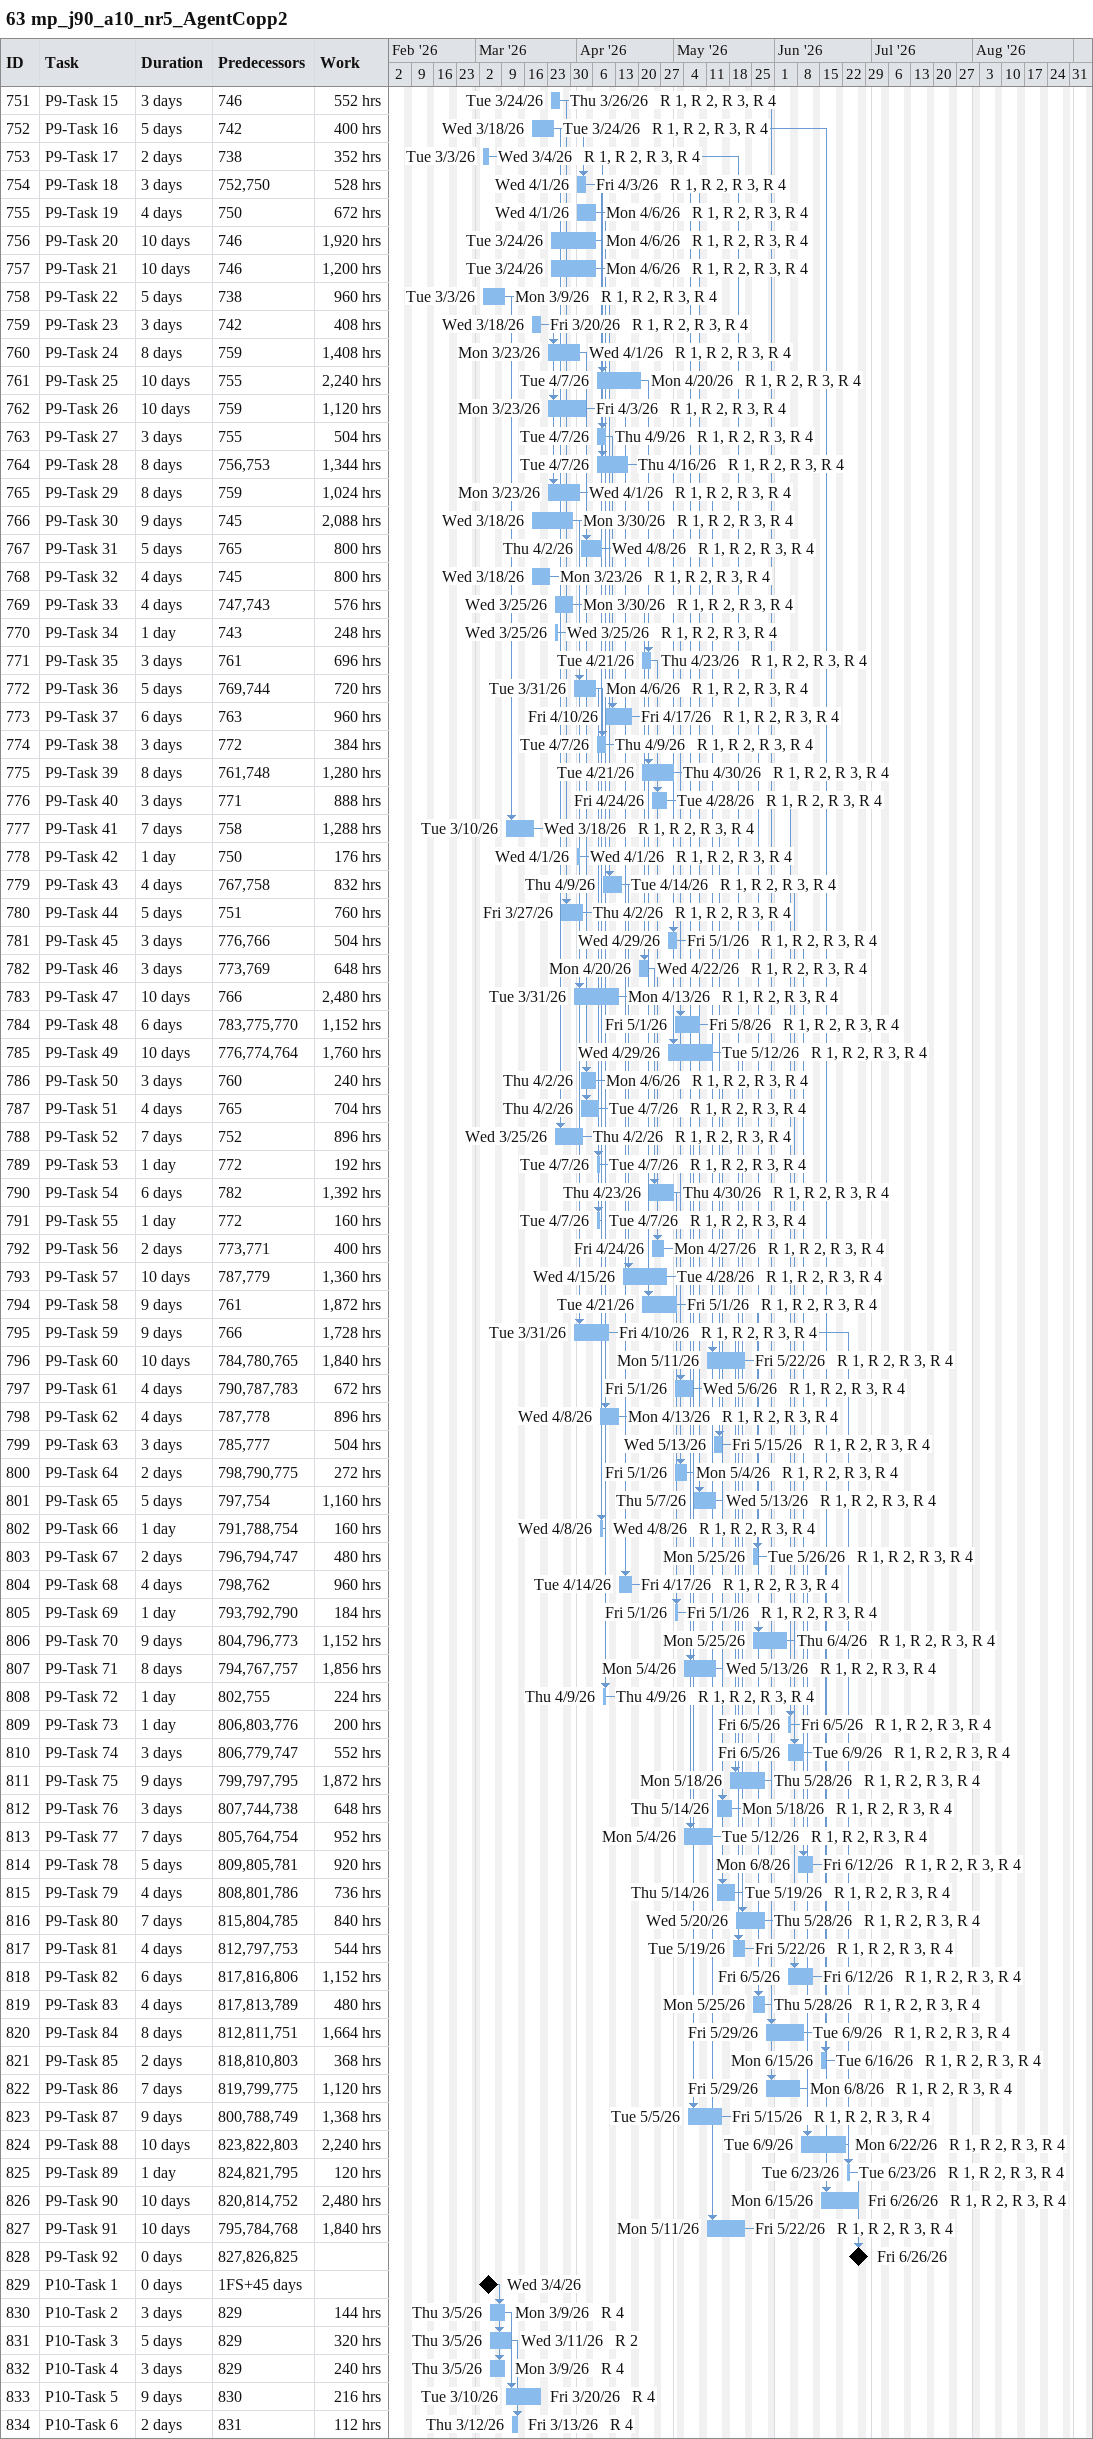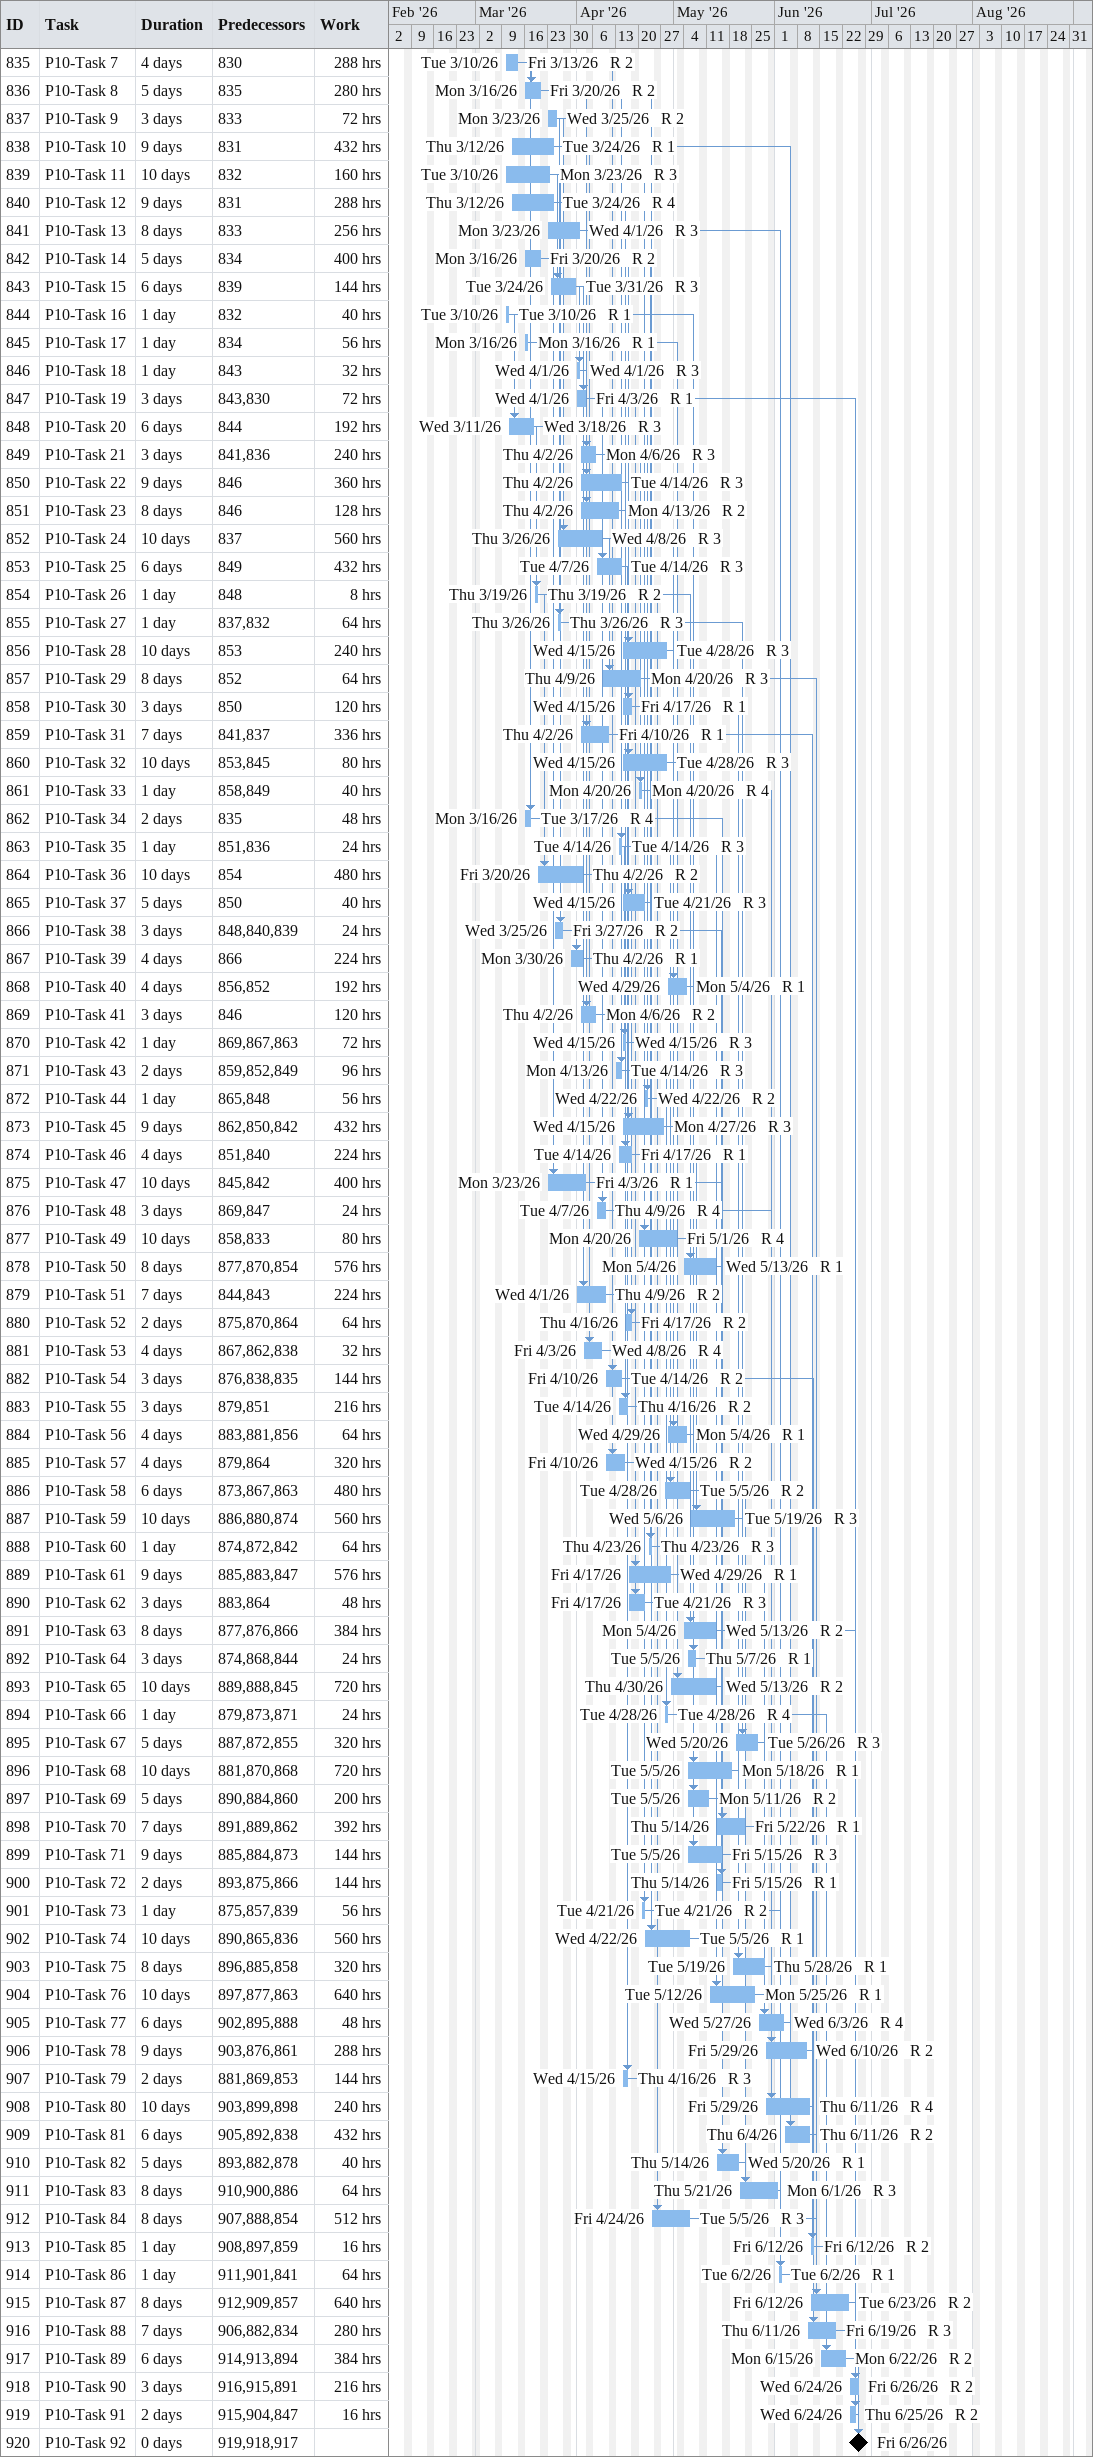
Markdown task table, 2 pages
63 mp_j90_a10_nr5_AgentCopp2

| ID | Task | Duration | Start | Finish | Predecessors | Resources | Work (h) |
|---|---|---|---|---|---|---|---|
| 751 | P9-Task 15 | 3d | 2026-03-24 | 2026-03-26 | 746 | R 1, R 2, R 3, R 4 | 552 |
| 752 | P9-Task 16 | 5d | 2026-03-18 | 2026-03-24 | 742 | R 1, R 2, R 3, R 4 | 400 |
| 753 | P9-Task 17 | 2d | 2026-03-03 | 2026-03-04 | 738 | R 1, R 2, R 3, R 4 | 352 |
| 754 | P9-Task 18 | 3d | 2026-04-01 | 2026-04-03 | 752, 750 | R 1, R 2, R 3, R 4 | 528 |
| 755 | P9-Task 19 | 4d | 2026-04-01 | 2026-04-06 | 750 | R 1, R 2, R 3, R 4 | 672 |
| 756 | P9-Task 20 | 10d | 2026-03-24 | 2026-04-06 | 746 | R 1, R 2, R 3, R 4 | 1920 |
| 757 | P9-Task 21 | 10d | 2026-03-24 | 2026-04-06 | 746 | R 1, R 2, R 3, R 4 | 1200 |
| 758 | P9-Task 22 | 5d | 2026-03-03 | 2026-03-09 | 738 | R 1, R 2, R 3, R 4 | 960 |
| 759 | P9-Task 23 | 3d | 2026-03-18 | 2026-03-20 | 742 | R 1, R 2, R 3, R 4 | 408 |
| 760 | P9-Task 24 | 8d | 2026-03-23 | 2026-04-01 | 759 | R 1, R 2, R 3, R 4 | 1408 |
| 761 | P9-Task 25 | 10d | 2026-04-07 | 2026-04-20 | 755 | R 1, R 2, R 3, R 4 | 2240 |
| 762 | P9-Task 26 | 10d | 2026-03-23 | 2026-04-03 | 759 | R 1, R 2, R 3, R 4 | 1120 |
| 763 | P9-Task 27 | 3d | 2026-04-07 | 2026-04-09 | 755 | R 1, R 2, R 3, R 4 | 504 |
| 764 | P9-Task 28 | 8d | 2026-04-07 | 2026-04-16 | 756, 753 | R 1, R 2, R 3, R 4 | 1344 |
| 765 | P9-Task 29 | 8d | 2026-03-23 | 2026-04-01 | 759 | R 1, R 2, R 3, R 4 | 1024 |
| 766 | P9-Task 30 | 9d | 2026-03-18 | 2026-03-30 | 745 | R 1, R 2, R 3, R 4 | 2088 |
| 767 | P9-Task 31 | 5d | 2026-04-02 | 2026-04-08 | 765 | R 1, R 2, R 3, R 4 | 800 |
| 768 | P9-Task 32 | 4d | 2026-03-18 | 2026-03-23 | 745 | R 1, R 2, R 3, R 4 | 800 |
| 769 | P9-Task 33 | 4d | 2026-03-25 | 2026-03-30 | 747, 743 | R 1, R 2, R 3, R 4 | 576 |
| 770 | P9-Task 34 | 1d | 2026-03-25 | 2026-03-25 | 743 | R 1, R 2, R 3, R 4 | 248 |
| 771 | P9-Task 35 | 3d | 2026-04-21 | 2026-04-23 | 761 | R 1, R 2, R 3, R 4 | 696 |
| 772 | P9-Task 36 | 5d | 2026-03-31 | 2026-04-06 | 769, 744 | R 1, R 2, R 3, R 4 | 720 |
| 773 | P9-Task 37 | 6d | 2026-04-10 | 2026-04-17 | 763 | R 1, R 2, R 3, R 4 | 960 |
| 774 | P9-Task 38 | 3d | 2026-04-07 | 2026-04-09 | 772 | R 1, R 2, R 3, R 4 | 384 |
| 775 | P9-Task 39 | 8d | 2026-04-21 | 2026-04-30 | 761, 748 | R 1, R 2, R 3, R 4 | 1280 |
| 776 | P9-Task 40 | 3d | 2026-04-24 | 2026-04-28 | 771 | R 1, R 2, R 3, R 4 | 888 |
| 777 | P9-Task 41 | 7d | 2026-03-10 | 2026-03-18 | 758 | R 1, R 2, R 3, R 4 | 1288 |
| 778 | P9-Task 42 | 1d | 2026-04-01 | 2026-04-01 | 750 | R 1, R 2, R 3, R 4 | 176 |
| 779 | P9-Task 43 | 4d | 2026-04-09 | 2026-04-14 | 767, 758 | R 1, R 2, R 3, R 4 | 832 |
| 780 | P9-Task 44 | 5d | 2026-03-27 | 2026-04-02 | 751 | R 1, R 2, R 3, R 4 | 760 |
| 781 | P9-Task 45 | 3d | 2026-04-29 | 2026-05-01 | 776, 766 | R 1, R 2, R 3, R 4 | 504 |
| 782 | P9-Task 46 | 3d | 2026-04-20 | 2026-04-22 | 773, 769 | R 1, R 2, R 3, R 4 | 648 |
| 783 | P9-Task 47 | 10d | 2026-03-31 | 2026-04-13 | 766 | R 1, R 2, R 3, R 4 | 2480 |
| 784 | P9-Task 48 | 6d | 2026-05-01 | 2026-05-08 | 783, 775, 770 | R 1, R 2, R 3, R 4 | 1152 |
| 785 | P9-Task 49 | 10d | 2026-04-29 | 2026-05-12 | 776, 774, 764 | R 1, R 2, R 3, R 4 | 1760 |
| 786 | P9-Task 50 | 3d | 2026-04-02 | 2026-04-06 | 760 | R 1, R 2, R 3, R 4 | 240 |
| 787 | P9-Task 51 | 4d | 2026-04-02 | 2026-04-07 | 765 | R 1, R 2, R 3, R 4 | 704 |
| 788 | P9-Task 52 | 7d | 2026-03-25 | 2026-04-02 | 752 | R 1, R 2, R 3, R 4 | 896 |
| 789 | P9-Task 53 | 1d | 2026-04-07 | 2026-04-07 | 772 | R 1, R 2, R 3, R 4 | 192 |
| 790 | P9-Task 54 | 6d | 2026-04-23 | 2026-04-30 | 782 | R 1, R 2, R 3, R 4 | 1392 |
| 791 | P9-Task 55 | 1d | 2026-04-07 | 2026-04-07 | 772 | R 1, R 2, R 3, R 4 | 160 |
| 792 | P9-Task 56 | 2d | 2026-04-24 | 2026-04-27 | 773, 771 | R 1, R 2, R 3, R 4 | 400 |
| 793 | P9-Task 57 | 10d | 2026-04-15 | 2026-04-28 | 787, 779 | R 1, R 2, R 3, R 4 | 1360 |
| 794 | P9-Task 58 | 9d | 2026-04-21 | 2026-05-01 | 761 | R 1, R 2, R 3, R 4 | 1872 |
| 795 | P9-Task 59 | 9d | 2026-03-31 | 2026-04-10 | 766 | R 1, R 2, R 3, R 4 | 1728 |
| 796 | P9-Task 60 | 10d | 2026-05-11 | 2026-05-22 | 784, 780, 765 | R 1, R 2, R 3, R 4 | 1840 |
| 797 | P9-Task 61 | 4d | 2026-05-01 | 2026-05-06 | 790, 787, 783 | R 1, R 2, R 3, R 4 | 672 |
| 798 | P9-Task 62 | 4d | 2026-04-08 | 2026-04-13 | 787, 778 | R 1, R 2, R 3, R 4 | 896 |
| 799 | P9-Task 63 | 3d | 2026-05-13 | 2026-05-15 | 785, 777 | R 1, R 2, R 3, R 4 | 504 |
| 800 | P9-Task 64 | 2d | 2026-05-01 | 2026-05-04 | 798, 790, 775 | R 1, R 2, R 3, R 4 | 272 |
| 801 | P9-Task 65 | 5d | 2026-05-07 | 2026-05-13 | 797, 754 | R 1, R 2, R 3, R 4 | 1160 |
| 802 | P9-Task 66 | 1d | 2026-04-08 | 2026-04-08 | 791, 788, 754 | R 1, R 2, R 3, R 4 | 160 |
| 803 | P9-Task 67 | 2d | 2026-05-25 | 2026-05-26 | 796, 794, 747 | R 1, R 2, R 3, R 4 | 480 |
| 804 | P9-Task 68 | 4d | 2026-04-14 | 2026-04-17 | 798, 762 | R 1, R 2, R 3, R 4 | 960 |
| 805 | P9-Task 69 | 1d | 2026-05-01 | 2026-05-01 | 793, 792, 790 | R 1, R 2, R 3, R 4 | 184 |
| 806 | P9-Task 70 | 9d | 2026-05-25 | 2026-06-04 | 804, 796, 773 | R 1, R 2, R 3, R 4 | 1152 |
| 807 | P9-Task 71 | 8d | 2026-05-04 | 2026-05-13 | 794, 767, 757 | R 1, R 2, R 3, R 4 | 1856 |
| 808 | P9-Task 72 | 1d | 2026-04-09 | 2026-04-09 | 802, 755 | R 1, R 2, R 3, R 4 | 224 |
| 809 | P9-Task 73 | 1d | 2026-06-05 | 2026-06-05 | 806, 803, 776 | R 1, R 2, R 3, R 4 | 200 |
| 810 | P9-Task 74 | 3d | 2026-06-05 | 2026-06-09 | 806, 779, 747 | R 1, R 2, R 3, R 4 | 552 |
| 811 | P9-Task 75 | 9d | 2026-05-18 | 2026-05-28 | 799, 797, 795 | R 1, R 2, R 3, R 4 | 1872 |
| 812 | P9-Task 76 | 3d | 2026-05-14 | 2026-05-18 | 807, 744, 738 | R 1, R 2, R 3, R 4 | 648 |
| 813 | P9-Task 77 | 7d | 2026-05-04 | 2026-05-12 | 805, 764, 754 | R 1, R 2, R 3, R 4 | 952 |
| 814 | P9-Task 78 | 5d | 2026-06-08 | 2026-06-12 | 809, 805, 781 | R 1, R 2, R 3, R 4 | 920 |
| 815 | P9-Task 79 | 4d | 2026-05-14 | 2026-05-19 | 808, 801, 786 | R 1, R 2, R 3, R 4 | 736 |
| 816 | P9-Task 80 | 7d | 2026-05-20 | 2026-05-28 | 815, 804, 785 | R 1, R 2, R 3, R 4 | 840 |
| 817 | P9-Task 81 | 4d | 2026-05-19 | 2026-05-22 | 812, 797, 753 | R 1, R 2, R 3, R 4 | 544 |
| 818 | P9-Task 82 | 6d | 2026-06-05 | 2026-06-12 | 817, 816, 806 | R 1, R 2, R 3, R 4 | 1152 |
| 819 | P9-Task 83 | 4d | 2026-05-25 | 2026-05-28 | 817, 813, 789 | R 1, R 2, R 3, R 4 | 480 |
| 820 | P9-Task 84 | 8d | 2026-05-29 | 2026-06-09 | 812, 811, 751 | R 1, R 2, R 3, R 4 | 1664 |
| 821 | P9-Task 85 | 2d | 2026-06-15 | 2026-06-16 | 818, 810, 803 | R 1, R 2, R 3, R 4 | 368 |
| 822 | P9-Task 86 | 7d | 2026-05-29 | 2026-06-08 | 819, 799, 775 | R 1, R 2, R 3, R 4 | 1120 |
| 823 | P9-Task 87 | 9d | 2026-05-05 | 2026-05-15 | 800, 788, 749 | R 1, R 2, R 3, R 4 | 1368 |
| 824 | P9-Task 88 | 10d | 2026-06-09 | 2026-06-22 | 823, 822, 803 | R 1, R 2, R 3, R 4 | 2240 |
| 825 | P9-Task 89 | 1d | 2026-06-23 | 2026-06-23 | 824, 821, 795 | R 1, R 2, R 3, R 4 | 120 |
| 826 | P9-Task 90 | 10d | 2026-06-15 | 2026-06-26 | 820, 814, 752 | R 1, R 2, R 3, R 4 | 2480 |
| 827 | P9-Task 91 | 10d | 2026-05-11 | 2026-05-22 | 795, 784, 768 | R 1, R 2, R 3, R 4 | 1840 |
| 828 | P9-Task 92 | 0d | 2026-06-26 | 2026-06-26 | 827, 826, 825 |  |  |
| 829 | P10-Task 1 | 0d | 2026-03-04 | 2026-03-04 | 1FS+45d |  |  |
| 830 | P10-Task 2 | 3d | 2026-03-05 | 2026-03-09 | 829 | R 4 | 144 |
| 831 | P10-Task 3 | 5d | 2026-03-05 | 2026-03-11 | 829 | R 2 | 320 |
| 832 | P10-Task 4 | 3d | 2026-03-05 | 2026-03-09 | 829 | R 4 | 240 |
| 833 | P10-Task 5 | 9d | 2026-03-10 | 2026-03-20 | 830 | R 4 | 216 |
| 834 | P10-Task 6 | 2d | 2026-03-12 | 2026-03-13 | 831 | R 4 | 112 |
| 835 | P10-Task 7 | 4d | 2026-03-10 | 2026-03-13 | 830 | R 2 | 288 |
| 836 | P10-Task 8 | 5d | 2026-03-16 | 2026-03-20 | 835 | R 2 | 280 |
| 837 | P10-Task 9 | 3d | 2026-03-23 | 2026-03-25 | 833 | R 2 | 72 |
| 838 | P10-Task 10 | 9d | 2026-03-12 | 2026-03-24 | 831 | R 1 | 432 |
| 839 | P10-Task 11 | 10d | 2026-03-10 | 2026-03-23 | 832 | R 3 | 160 |
| 840 | P10-Task 12 | 9d | 2026-03-12 | 2026-03-24 | 831 | R 4 | 288 |
| 841 | P10-Task 13 | 8d | 2026-03-23 | 2026-04-01 | 833 | R 3 | 256 |
| 842 | P10-Task 14 | 5d | 2026-03-16 | 2026-03-20 | 834 | R 2 | 400 |
| 843 | P10-Task 15 | 6d | 2026-03-24 | 2026-03-31 | 839 | R 3 | 144 |
| 844 | P10-Task 16 | 1d | 2026-03-10 | 2026-03-10 | 832 | R 1 | 40 |
| 845 | P10-Task 17 | 1d | 2026-03-16 | 2026-03-16 | 834 | R 1 | 56 |
| 846 | P10-Task 18 | 1d | 2026-04-01 | 2026-04-01 | 843 | R 3 | 32 |
| 847 | P10-Task 19 | 3d | 2026-04-01 | 2026-04-03 | 843, 830 | R 1 | 72 |
| 848 | P10-Task 20 | 6d | 2026-03-11 | 2026-03-18 | 844 | R 3 | 192 |
| 849 | P10-Task 21 | 3d | 2026-04-02 | 2026-04-06 | 841, 836 | R 3 | 240 |
| 850 | P10-Task 22 | 9d | 2026-04-02 | 2026-04-14 | 846 | R 3 | 360 |
| 851 | P10-Task 23 | 8d | 2026-04-02 | 2026-04-13 | 846 | R 2 | 128 |
| 852 | P10-Task 24 | 10d | 2026-03-26 | 2026-04-08 | 837 | R 3 | 560 |
| 853 | P10-Task 25 | 6d | 2026-04-07 | 2026-04-14 | 849 | R 3 | 432 |
| 854 | P10-Task 26 | 1d | 2026-03-19 | 2026-03-19 | 848 | R 2 | 8 |
| 855 | P10-Task 27 | 1d | 2026-03-26 | 2026-03-26 | 837, 832 | R 3 | 64 |
| 856 | P10-Task 28 | 10d | 2026-04-15 | 2026-04-28 | 853 | R 3 | 240 |
| 857 | P10-Task 29 | 8d | 2026-04-09 | 2026-04-20 | 852 | R 3 | 64 |
| 858 | P10-Task 30 | 3d | 2026-04-15 | 2026-04-17 | 850 | R 1 | 120 |
| 859 | P10-Task 31 | 7d | 2026-04-02 | 2026-04-10 | 841, 837 | R 1 | 336 |
| 860 | P10-Task 32 | 10d | 2026-04-15 | 2026-04-28 | 853, 845 | R 3 | 80 |
| 861 | P10-Task 33 | 1d | 2026-04-20 | 2026-04-20 | 858, 849 | R 4 | 40 |
| 862 | P10-Task 34 | 2d | 2026-03-16 | 2026-03-17 | 835 | R 4 | 48 |
| 863 | P10-Task 35 | 1d | 2026-04-14 | 2026-04-14 | 851, 836 | R 3 | 24 |
| 864 | P10-Task 36 | 10d | 2026-03-20 | 2026-04-02 | 854 | R 2 | 480 |
| 865 | P10-Task 37 | 5d | 2026-04-15 | 2026-04-21 | 850 | R 3 | 40 |
| 866 | P10-Task 38 | 3d | 2026-03-25 | 2026-03-27 | 848, 840, 839 | R 2 | 24 |
| 867 | P10-Task 39 | 4d | 2026-03-30 | 2026-04-02 | 866 | R 1 | 224 |
| 868 | P10-Task 40 | 4d | 2026-04-29 | 2026-05-04 | 856, 852 | R 1 | 192 |
| 869 | P10-Task 41 | 3d | 2026-04-02 | 2026-04-06 | 846 | R 2 | 120 |
| 870 | P10-Task 42 | 1d | 2026-04-15 | 2026-04-15 | 869, 867, 863 | R 3 | 72 |
| 871 | P10-Task 43 | 2d | 2026-04-13 | 2026-04-14 | 859, 852, 849 | R 3 | 96 |
| 872 | P10-Task 44 | 1d | 2026-04-22 | 2026-04-22 | 865, 848 | R 2 | 56 |
| 873 | P10-Task 45 | 9d | 2026-04-15 | 2026-04-27 | 862, 850, 842 | R 3 | 432 |
| 874 | P10-Task 46 | 4d | 2026-04-14 | 2026-04-17 | 851, 840 | R 1 | 224 |
| 875 | P10-Task 47 | 10d | 2026-03-23 | 2026-04-03 | 845, 842 | R 1 | 400 |
| 876 | P10-Task 48 | 3d | 2026-04-07 | 2026-04-09 | 869, 847 | R 4 | 24 |
| 877 | P10-Task 49 | 10d | 2026-04-20 | 2026-05-01 | 858, 833 | R 4 | 80 |
| 878 | P10-Task 50 | 8d | 2026-05-04 | 2026-05-13 | 877, 870, 854 | R 1 | 576 |
| 879 | P10-Task 51 | 7d | 2026-04-01 | 2026-04-09 | 844, 843 | R 2 | 224 |
| 880 | P10-Task 52 | 2d | 2026-04-16 | 2026-04-17 | 875, 870, 864 | R 2 | 64 |
| 881 | P10-Task 53 | 4d | 2026-04-03 | 2026-04-08 | 867, 862, 838 | R 4 | 32 |
| 882 | P10-Task 54 | 3d | 2026-04-10 | 2026-04-14 | 876, 838, 835 | R 2 | 144 |
| 883 | P10-Task 55 | 3d | 2026-04-14 | 2026-04-16 | 879, 851 | R 2 | 216 |
| 884 | P10-Task 56 | 4d | 2026-04-29 | 2026-05-04 | 883, 881, 856 | R 1 | 64 |
| 885 | P10-Task 57 | 4d | 2026-04-10 | 2026-04-15 | 879, 864 | R 2 | 320 |
| 886 | P10-Task 58 | 6d | 2026-04-28 | 2026-05-05 | 873, 867, 863 | R 2 | 480 |
| 887 | P10-Task 59 | 10d | 2026-05-06 | 2026-05-19 | 886, 880, 874 | R 3 | 560 |
| 888 | P10-Task 60 | 1d | 2026-04-23 | 2026-04-23 | 874, 872, 842 | R 3 | 64 |
| 889 | P10-Task 61 | 9d | 2026-04-17 | 2026-04-29 | 885, 883, 847 | R 1 | 576 |
| 890 | P10-Task 62 | 3d | 2026-04-17 | 2026-04-21 | 883, 864 | R 3 | 48 |
| 891 | P10-Task 63 | 8d | 2026-05-04 | 2026-05-13 | 877, 876, 866 | R 2 | 384 |
| 892 | P10-Task 64 | 3d | 2026-05-05 | 2026-05-07 | 874, 868, 844 | R 1 | 24 |
| 893 | P10-Task 65 | 10d | 2026-04-30 | 2026-05-13 | 889, 888, 845 | R 2 | 720 |
| 894 | P10-Task 66 | 1d | 2026-04-28 | 2026-04-28 | 879, 873, 871 | R 4 | 24 |
| 895 | P10-Task 67 | 5d | 2026-05-20 | 2026-05-26 | 887, 872, 855 | R 3 | 320 |
| 896 | P10-Task 68 | 10d | 2026-05-05 | 2026-05-18 | 881, 870, 868 | R 1 | 720 |
| 897 | P10-Task 69 | 5d | 2026-05-05 | 2026-05-11 | 890, 884, 860 | R 2 | 200 |
| 898 | P10-Task 70 | 7d | 2026-05-14 | 2026-05-22 | 891, 889, 862 | R 1 | 392 |
| 899 | P10-Task 71 | 9d | 2026-05-05 | 2026-05-15 | 885, 884, 873 | R 3 | 144 |
| 900 | P10-Task 72 | 2d | 2026-05-14 | 2026-05-15 | 893, 875, 866 | R 1 | 144 |
| 901 | P10-Task 73 | 1d | 2026-04-21 | 2026-04-21 | 875, 857, 839 | R 2 | 56 |
| 902 | P10-Task 74 | 10d | 2026-04-22 | 2026-05-05 | 890, 865, 836 | R 1 | 560 |
| 903 | P10-Task 75 | 8d | 2026-05-19 | 2026-05-28 | 896, 885, 858 | R 1 | 320 |
| 904 | P10-Task 76 | 10d | 2026-05-12 | 2026-05-25 | 897, 877, 863 | R 1 | 640 |
| 905 | P10-Task 77 | 6d | 2026-05-27 | 2026-06-03 | 902, 895, 888 | R 4 | 48 |
| 906 | P10-Task 78 | 9d | 2026-05-29 | 2026-06-10 | 903, 876, 861 | R 2 | 288 |
| 907 | P10-Task 79 | 2d | 2026-04-15 | 2026-04-16 | 881, 869, 853 | R 3 | 144 |
| 908 | P10-Task 80 | 10d | 2026-05-29 | 2026-06-11 | 903, 899, 898 | R 4 | 240 |
| 909 | P10-Task 81 | 6d | 2026-06-04 | 2026-06-11 | 905, 892, 838 | R 2 | 432 |
| 910 | P10-Task 82 | 5d | 2026-05-14 | 2026-05-20 | 893, 882, 878 | R 1 | 40 |
| 911 | P10-Task 83 | 8d | 2026-05-21 | 2026-06-01 | 910, 900, 886 | R 3 | 64 |
| 912 | P10-Task 84 | 8d | 2026-04-24 | 2026-05-05 | 907, 888, 854 | R 3 | 512 |
| 913 | P10-Task 85 | 1d | 2026-06-12 | 2026-06-12 | 908, 897, 859 | R 2 | 16 |
| 914 | P10-Task 86 | 1d | 2026-06-02 | 2026-06-02 | 911, 901, 841 | R 1 | 64 |
| 915 | P10-Task 87 | 8d | 2026-06-12 | 2026-06-23 | 912, 909, 857 | R 2 | 640 |
| 916 | P10-Task 88 | 7d | 2026-06-11 | 2026-06-19 | 906, 882, 834 | R 3 | 280 |
| 917 | P10-Task 89 | 6d | 2026-06-15 | 2026-06-22 | 914, 913, 894 | R 2 | 384 |
| 918 | P10-Task 90 | 3d | 2026-06-24 | 2026-06-26 | 916, 915, 891 | R 2 | 216 |
| 919 | P10-Task 91 | 2d | 2026-06-24 | 2026-06-25 | 915, 904, 847 | R 2 | 16 |
| 920 | P10-Task 92 | 0d | 2026-06-26 | 2026-06-26 | 919, 918, 917 |  |  |
